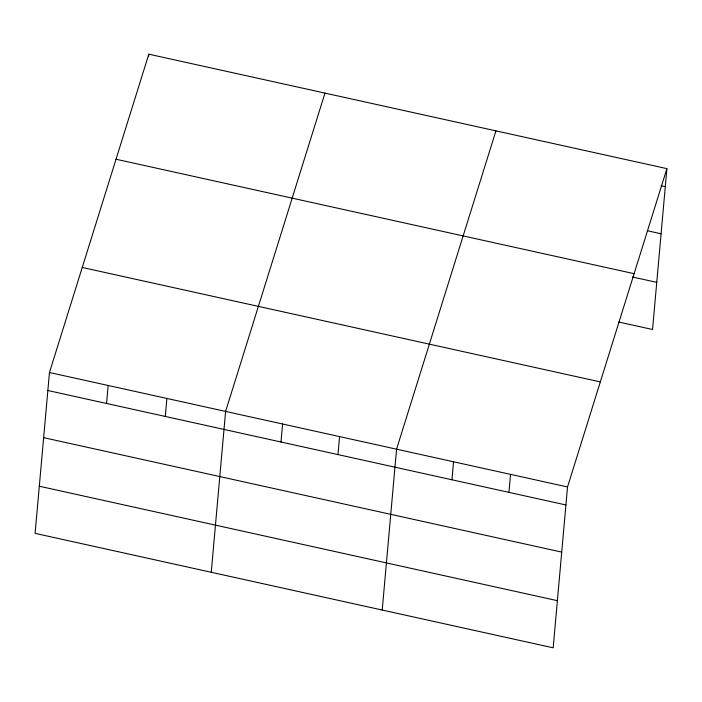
<?xml version="1.0" encoding="UTF-8"?>
<svg xmlns="http://www.w3.org/2000/svg" width="702" height="702" viewBox="0 0 702 702"><rect width="100%" height="100%" fill="white"/><g stroke="black" fill="none" stroke-linecap="round" stroke-linejoin="round"><path stroke-width="1.05" d="M49.456 372.508L35.1 533.362L553.176 647.814L567.532 486.96L666.9 168.638L148.824 54.186L49.456 372.508L567.532 486.96M106.564 403.474L108.169 385.477M148.631 56.3L148.824 54.186M165.277 416.453L166.883 398.446M211.249 572.279L225.605 411.416L324.973 93.094M280.984 442.014L282.59 424.008M337.969 454.598L339.575 436.6M382.213 610.047L396.569 449.192L495.937 130.862M451.948 479.782L453.553 461.776M508.941 492.365L510.547 474.368M666.9 168.638L652.544 329.492L618.769 322.034M661.073 185.705L665.294 186.635M647.367 230.747L661.082 233.784M116.032 159.231L634.108 273.683M632.476 276.992L656.747 282.353M82.248 267.462L600.324 381.914M47.85 390.505L565.926 504.957M43.638 437.653L561.714 552.105M39.303 486.223L557.379 600.675"/></g></svg>
